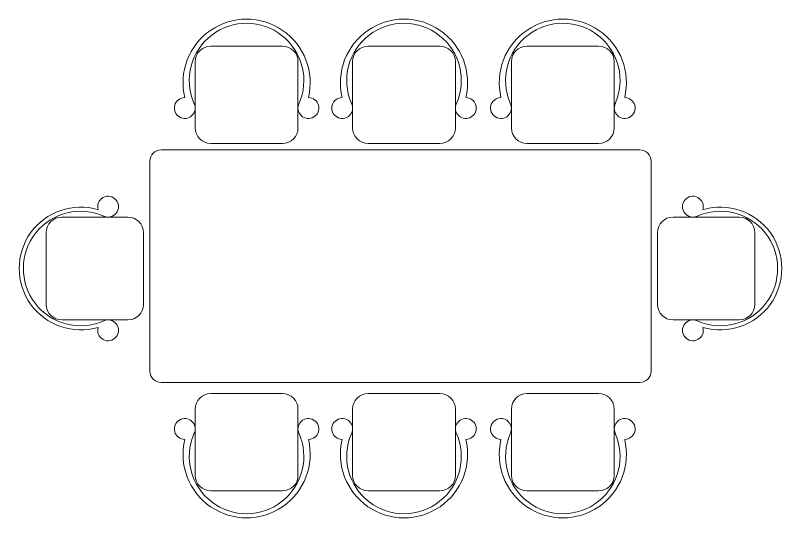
# Model space of a CAD drawing. Header units: millimetres. Extents: x 15905 to 65459, y 54615 to 76704.
# Drawn here: x 21652 to 24942, y 63603 to 65765 of the extents above; entities that cross this region are included whole.
import ezdxf

# ---------------------------------------------------------------- set-up
doc = ezdxf.new("R2010")
doc.units = ezdxf.units.MM
doc.layers.add('Столы', color=250, linetype='Continuous', lineweight=5)

# ---------------------------------------------------------------- blocks, each defined once
blk = doc.blocks.new('ОГ07 на8 персон стол995х2140')
for p, q in [((-1574.2, 940.1), (-1880.3, 940.1)), ((-901.9, 940.1), (-1208, 940.1)), ((-223.7, 940.1), (-529.8, 940.1)), ((-1946.8, 714.3), (-1946.8, 873.6)), ((-1507.7, 715.4), (-1507.7, 873.6)), ((-1274.5, 714.3), (-1274.5, 873.6)), ((-835.4, 715.4), (-835.4, 873.6)), ((-596.3, 714.3), (-596.3, 873.6)), ((-157.2, 715.4), (-157.2, 873.6)), ((-1946.8, 714.3), (-1946.8, 591)), ((-1507.7, 715.4), (-1507.7, 591)), ((-1274.5, 714.3), (-1274.5, 591)), ((-835.4, 715.4), (-835.4, 591)), ((-596.3, 714.3), (-596.3, 591)), ((-157.2, 715.4), (-157.2, 591)), ((-47.5, 496.5), (-2092.5, 496.5)), ((-1574.2, 524.5), (-1880.3, 524.5)), ((-901.9, 524.5), (-1208, 524.5)), ((-223.7, 524.5), (-529.8, 524.5)), ((-2140, -449), (-2140, 449)), ((0, -449), (0, 449)), ((-2358.3, 209.9), (-2516.6, 209.9)), ((-2358.3, 209.9), (-2234, 209.9)), ((218.3, 209.9), (94, 209.9)), ((218.3, 209.9), (376.6, 209.9)), ((-2583.1, 143.4), (-2583.1, -162.7)), ((-2167.5, 143.4), (-2167.5, -162.7)), ((27.5, 143.4), (27.5, -162.7)), ((443.1, 143.4), (443.1, -162.7)), ((-2357.2, -229.2), (-2516.6, -229.2)), ((-2357.2, -229.2), (-2234, -229.2)), ((217.2, -229.2), (94, -229.2)), ((217.2, -229.2), (376.6, -229.2)), ((-47.5, -496.5), (-2092.5, -496.5)), ((-1574.2, -543.7), (-1880.3, -543.7)), ((-901.9, -543.7), (-1208, -543.7)), ((-223.7, -543.7), (-529.8, -543.7)), ((-1946.8, -733.5), (-1946.8, -610.2)), ((-1507.7, -734.6), (-1507.7, -610.2)), ((-1274.5, -733.5), (-1274.5, -610.2)), ((-835.4, -734.6), (-835.4, -610.2)), ((-596.3, -733.5), (-596.3, -610.2)), ((-157.2, -734.6), (-157.2, -610.2)), ((-1946.8, -733.5), (-1946.8, -892.8)), ((-1507.7, -734.6), (-1507.7, -892.8)), ((-1274.5, -733.5), (-1274.5, -892.8)), ((-835.4, -734.6), (-835.4, -892.8)), ((-596.3, -733.5), (-596.3, -892.8)), ((-157.2, -734.6), (-157.2, -892.8)), ((-1574.2, -959.3), (-1880.3, -959.3)), ((-901.9, -959.3), (-1208, -959.3)), ((-223.7, -959.3), (-529.8, -959.3))]:
    blk.add_line(p, q)
for centre, radius, start, end in [((-1727.2, 783.7), 271.6, 346.4795, 193.5205), ((-1054.9, 783.7), 271.6, 346.4795, 193.5205), ((-376.7, 783.7), 271.6, 346.4795, 193.5205), ((-1727.3, 793.2), 244.6, 335.6646, 203.2683), ((-1055, 793.2), 244.6, 335.6646, 203.2683), ((-376.8, 793.2), 244.6, 335.6646, 203.2683), ((-1880.3, 873.6), 66.5, 90, 180), ((-1574.2, 873.6), 66.5, 0, 90), ((-1208, 873.6), 66.5, 90, 180), ((-901.9, 873.6), 66.5, 0, 90), ((-529.8, 873.6), 66.5, 90, 180), ((-223.7, 873.6), 66.5, 0, 90), ((-1991.3, 675.7), 44.6, 90, 27.9356), ((-1463.1, 675.7), 44.6, 152.0644, 90), ((-1319, 675.7), 44.6, 90, 27.9356), ((-790.8, 675.7), 44.6, 152.0644, 90), ((-640.8, 675.7), 44.6, 90, 27.9356), ((-112.6, 675.7), 44.6, 152.0644, 90), ((-1880.3, 591), 66.5, 180, 270), ((-1574.2, 591), 66.5, 270, 0), ((-1208, 591), 66.5, 180, 270), ((-901.9, 591), 66.5, 270, 0), ((-529.8, 591), 66.5, 180, 270), ((-223.7, 591), 66.5, 270, 0), ((-2092.5, 449), 47.5, 90, 180), ((-47.5, 449), 47.5, 0, 90), ((-2318.6, 254.5), 44.6, 242.0644, 196.7531), ((178.6, 254.5), 44.6, 343.2469, 297.9356), ((-2436.1, -9.7), 262.2, 73.4208, 286.5714), ((-2436.1, -9.7), 244.6, 65.6646, 293.2683), ((296.1, -9.7), 244.6, 246.7317, 114.3354), ((296.1, -9.7), 262.2, 253.4286, 106.5792), ((-2516.6, 143.4), 66.5, 90, 180), ((-2234, 143.4), 66.5, 0, 90), ((94, 143.4), 66.5, 90, 180), ((376.6, 143.4), 66.5, 0, 90), ((-2516.6, -162.7), 66.5, 180, 270), ((-2234, -162.7), 66.5, 270, 0), ((94, -162.7), 66.5, 180, 270), ((376.6, -162.7), 66.5, 270, 0), ((-2318.6, -273.7), 44.6, 163.399, 117.9356), ((178.6, -273.7), 44.6, 62.0644, 16.601), ((-2092.5, -449), 47.5, 180, 270), ((-47.5, -449), 47.5, 270, 0), ((-1880.3, -610.2), 66.5, 90, 180), ((-1574.2, -610.2), 66.5, 0, 90), ((-1208, -610.2), 66.5, 90, 180), ((-901.9, -610.2), 66.5, 0, 90), ((-529.8, -610.2), 66.5, 90, 180), ((-223.7, -610.2), 66.5, 0, 90), ((-1991.3, -694.9), 44.6, 332.0644, 270), ((-1463.1, -694.9), 44.6, 270, 207.9356), ((-1319, -694.9), 44.6, 332.0644, 270), ((-790.8, -694.9), 44.6, 270, 207.9356), ((-640.8, -694.9), 44.6, 332.0644, 270), ((-112.6, -694.9), 44.6, 270, 207.9356), ((-1727.3, -812.4), 244.6, 156.7317, 24.3354), ((-1055, -812.4), 244.6, 156.7317, 24.3354), ((-376.8, -812.4), 244.6, 156.7317, 24.3354), ((-1727.2, -803), 271.6, 166.4795, 13.5205), ((-1054.9, -803), 271.6, 166.4795, 13.5205), ((-376.7, -803), 271.6, 166.4795, 13.5205), ((-1880.3, -892.8), 66.5, 180, 270), ((-1574.2, -892.8), 66.5, 270, 0), ((-1208, -892.8), 66.5, 180, 270), ((-901.9, -892.8), 66.5, 270, 0), ((-529.8, -892.8), 66.5, 180, 270), ((-223.7, -892.8), 66.5, 270, 0)]:
    blk.add_arc(centre, radius, start, end)

msp = doc.modelspace()

# ---------------------------------------------------------------- block references
at = {"layer": 'Столы'}
msp.add_blockref('ОГ07 на8 персон стол995х2140', (24366.9, 64693.8), dxfattribs=at)

doc.saveas('drawing.dxf')
